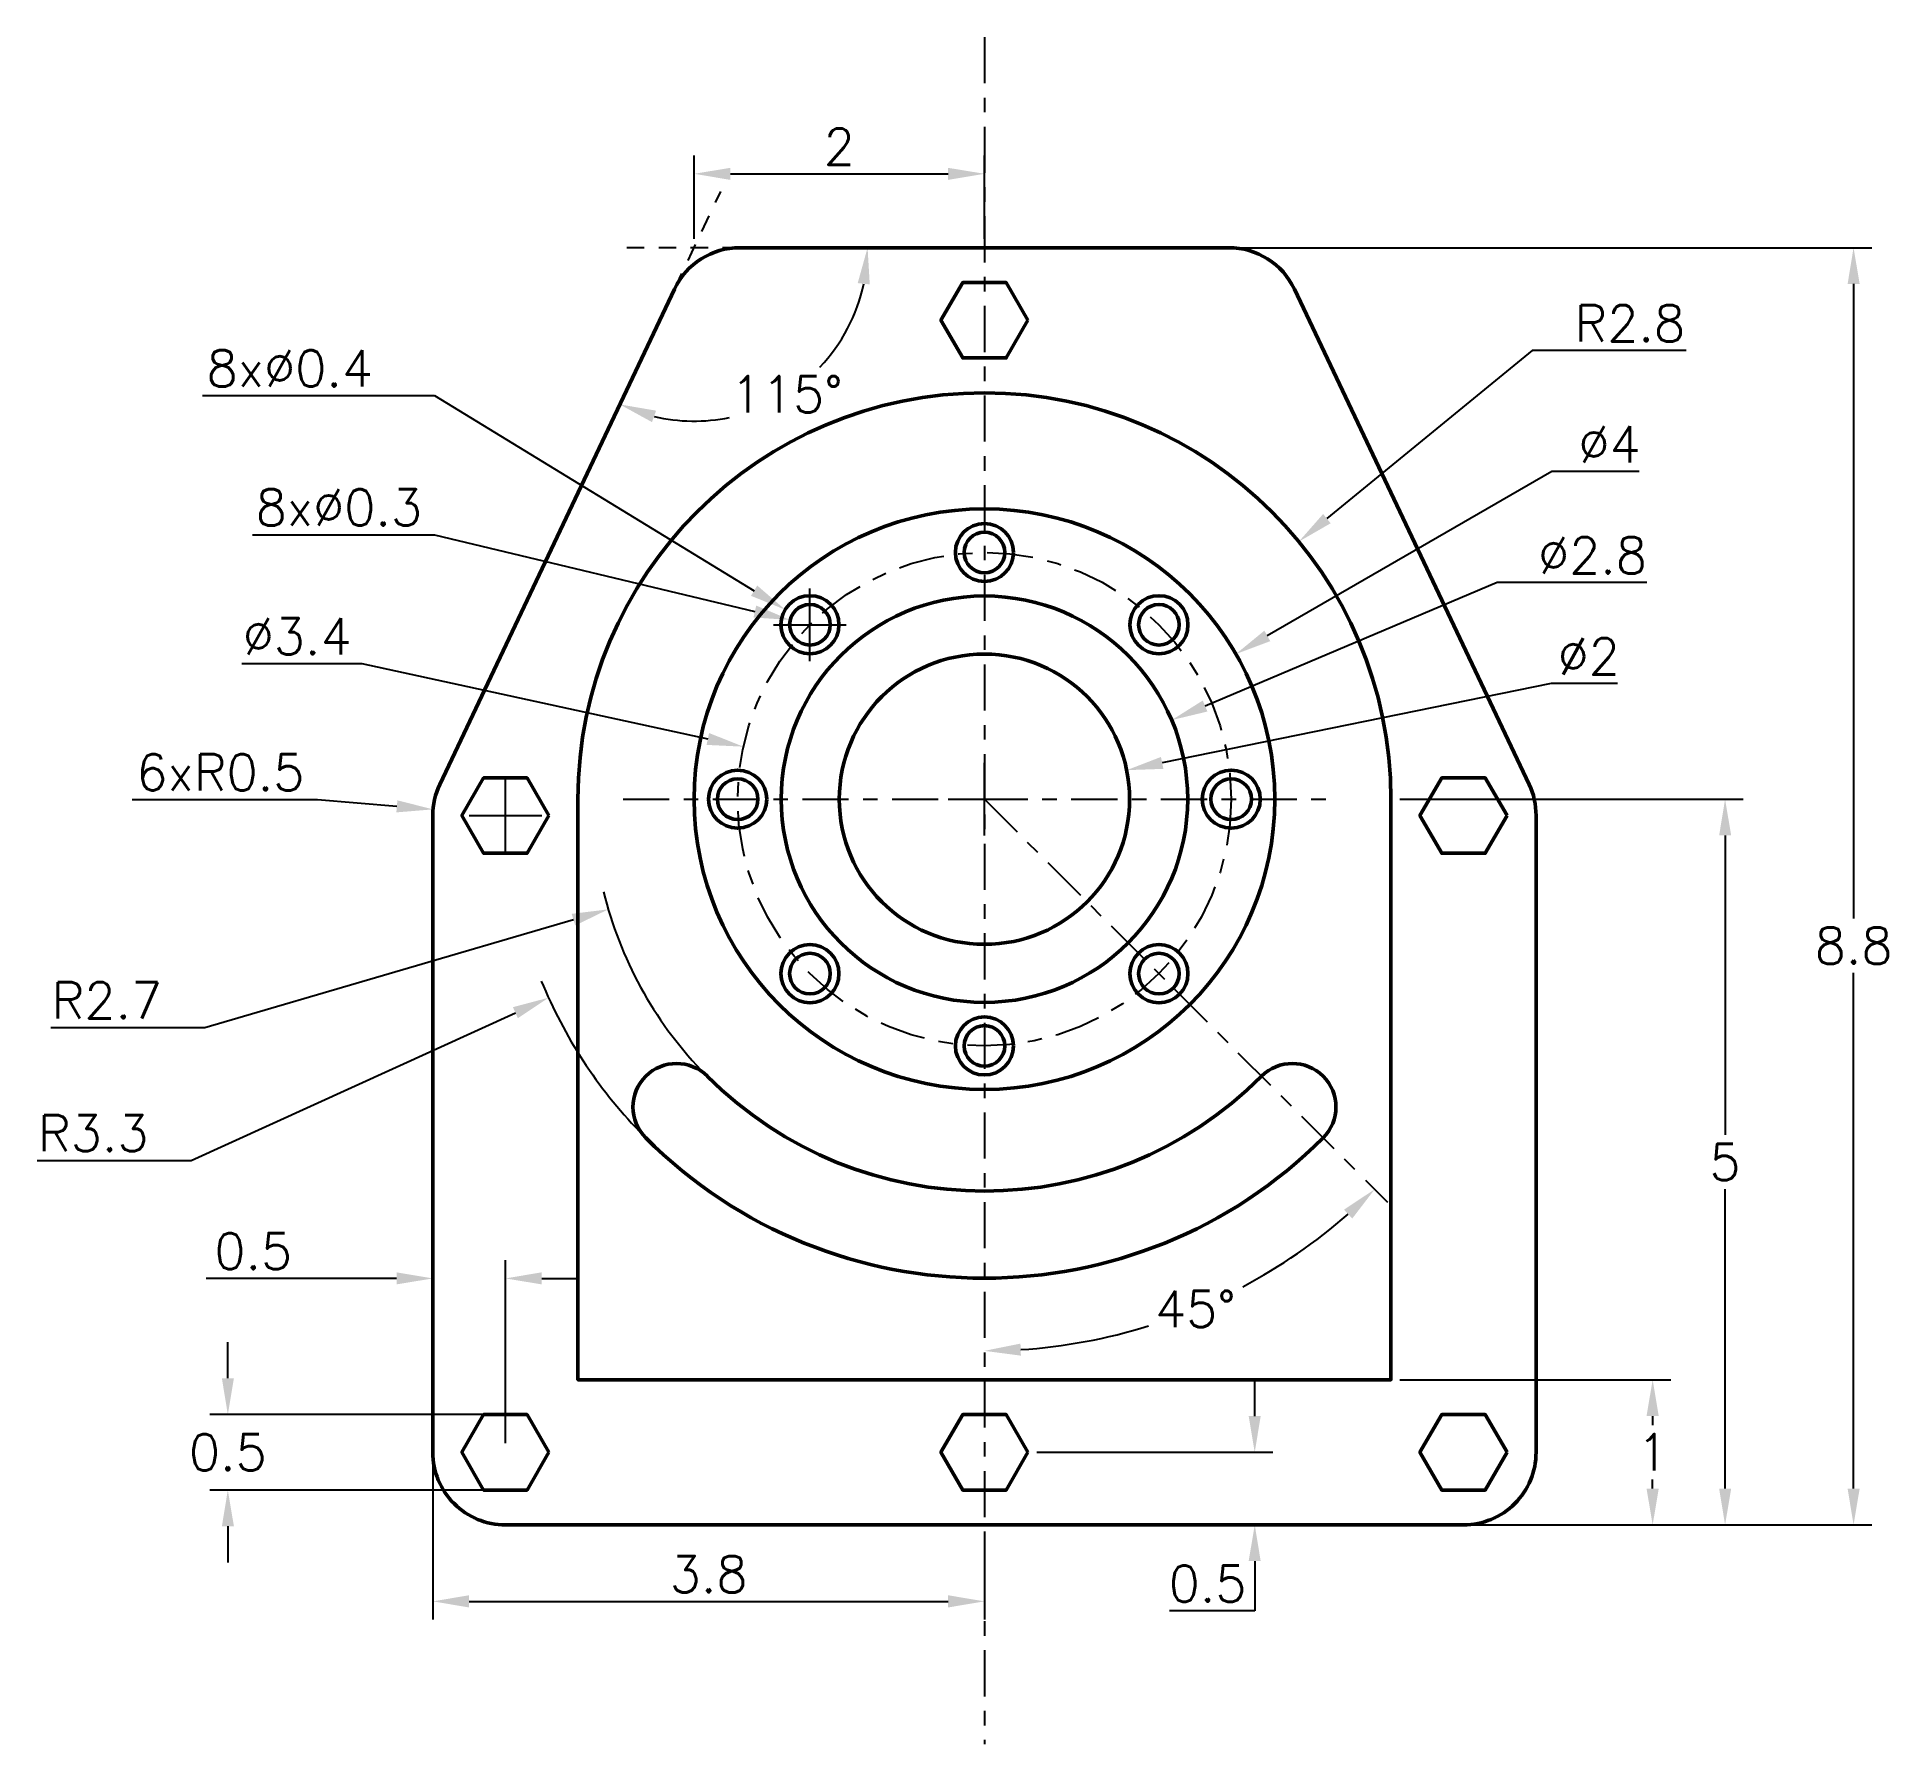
# Model space of a CAD drawing. Header units: millimetres. Extents: x 170 to 182.8, y 174.3 to 186.
import ezdxf

# ---------------------------------------------------------------- set-up
doc = ezdxf.new("R2010")
doc.units = ezdxf.units.MM
doc.linetypes.add('ACAD_ISO02W100', pattern=[15, 12, -3])
doc.linetypes.add('CENTER', pattern=[50.8, 31.75, -6.35, 6.35, -6.35])
doc.layers.add('dim', color=252, linetype='Continuous', transparency=0.4)
doc.layers.add('new', color=252, linetype='CENTER', lineweight=50, transparency=0.6)
doc.styles.get("Standard").update_dxf_attribs({"font": 'simplex.shx'})
doc.dimstyles.new('ISO-25', dxfattribs={"dimscale": 0.1, "dimtxt": 2.5, "dimasz": 2.5, "dimexe": 1.25, "dimexo": 0.625, "dimtad": 1, "dimtih": 1, "dimtoh": 1, "dimdec": 1, "dimdsep": 46, "dimtxsty": 'Standard', "dimcen": 2.5, "dimadec": 0, "dimazin": 0, "dimtfac": 1, "dimtdec": 1, "dimtofl": 0, "dimtmove": 0, "dimatfit": 3, "dimfxl": 1, "dimarcsym": 0})

# ---------------------------------------------------------------- blocks, each defined once
blk = doc.blocks.new('*D1')
at = {"layer": 'Defpoints', "color": 0, "transparency": 16777216}
for p in [(176.553, 184.566), (176.553, 175.766), (182.54, 175.766)]:
    blk.add_point(p, dxfattribs=at)
at = {"layer": 'dim', "color": 0, "lineweight": -2, "transparency": 16777216}
for p, q in [((176.615, 184.566), (182.665, 184.566)), ((182.54, 184.316), (182.54, 179.944)), ((182.54, 176.016), (182.54, 179.569)), ((176.615, 175.766), (182.665, 175.766))]:
    blk.add_line(p, q, dxfattribs=at)
at = {"layer": 'dim', "color": 0, "transparency": 16777216}
for points in [[(182.499, 184.316), (182.582, 184.316), (182.54, 184.566)], [(182.499, 176.016), (182.582, 176.016), (182.54, 175.766)]]:
    blk.add_solid(points, dxfattribs=at)
at = {"layer": 'dim', "color": 0, "transparency": 16777216, "insert": (182.54, 179.757), "char_height": 0.25, "attachment_point": 5}
blk.add_mtext('8.8', dxfattribs=at)
blk = doc.blocks.new('*D2')
at = {"layer": 'Defpoints', "color": 0, "transparency": 16777216}
for p in [(172.753, 176.266), (176.553, 175.766), (176.553, 175.239)]:
    blk.add_point(p, dxfattribs=at)
at = {"layer": 'dim', "color": 0, "lineweight": -2, "transparency": 16777216}
for p, q in [((172.753, 176.203), (172.753, 175.114)), ((176.553, 175.703), (176.553, 175.114)), ((173.003, 175.239), (176.303, 175.239))]:
    blk.add_line(p, q, dxfattribs=at)
at = {"layer": 'dim', "color": 0, "transparency": 16777216}
for points in [[(173.003, 175.281), (173.003, 175.197), (172.753, 175.239)], [(176.303, 175.281), (176.303, 175.197), (176.553, 175.239)]]:
    blk.add_solid(points, dxfattribs=at)
at = {"layer": 'dim', "color": 0, "transparency": 16777216, "insert": (174.653, 175.426), "char_height": 0.25, "attachment_point": 5}
blk.add_mtext('3.8', dxfattribs=at)
blk = doc.blocks.new('*D4')
at = {"layer": 'Defpoints', "color": 0, "transparency": 16777216}
for p in [(179.353, 176.766), (181.156, 176.766), (179.853, 175.766)]:
    blk.add_point(p, dxfattribs=at)
at = {"layer": 'dim', "color": 0, "lineweight": -2, "transparency": 16777216}
for p, q in [((179.415, 176.766), (181.281, 176.766)), ((181.156, 176.516), (181.156, 176.453)), ((181.156, 176.016), (181.156, 176.078)), ((179.915, 175.766), (181.281, 175.766))]:
    blk.add_line(p, q, dxfattribs=at)
at = {"layer": 'dim', "color": 0, "transparency": 16777216}
for points in [[(181.114, 176.516), (181.198, 176.516), (181.156, 176.766)], [(181.114, 176.016), (181.198, 176.016), (181.156, 175.766)]]:
    blk.add_solid(points, dxfattribs=at)
at = {"layer": 'dim', "color": 0, "transparency": 16777216, "insert": (181.156, 176.266), "char_height": 0.25, "attachment_point": 5}
blk.add_mtext('1', dxfattribs=at)
blk = doc.blocks.new('*D5')
at = {"layer": 'Defpoints', "color": 0, "transparency": 16777216}
for p in [(179.353, 180.766), (181.655, 180.766), (179.853, 175.766)]:
    blk.add_point(p, dxfattribs=at)
at = {"layer": 'dim', "color": 0, "lineweight": -2, "transparency": 16777216}
for p, q in [((179.415, 180.766), (181.78, 180.766)), ((181.655, 180.516), (181.655, 178.453)), ((181.655, 176.016), (181.655, 178.078)), ((179.915, 175.766), (181.78, 175.766))]:
    blk.add_line(p, q, dxfattribs=at)
at = {"layer": 'dim', "color": 0, "transparency": 16777216}
for points in [[(181.614, 180.516), (181.697, 180.516), (181.655, 180.766)], [(181.614, 176.016), (181.697, 176.016), (181.655, 175.766)]]:
    blk.add_solid(points, dxfattribs=at)
at = {"layer": 'dim', "color": 0, "transparency": 16777216, "insert": (181.655, 178.266), "char_height": 0.25, "attachment_point": 5}
blk.add_mtext('5', dxfattribs=at)
blk = doc.blocks.new('*D6')
at = {"layer": 'Defpoints', "color": 0, "transparency": 16777216}
for p in [(178.719, 182.541), (176.553, 180.766)]:
    blk.add_point(p, dxfattribs=at)
at = {"layer": 'dim', "color": 0, "lineweight": -2, "transparency": 16777216}
for p, q in [((180.325, 183.857), (178.912, 182.699)), ((181.386, 183.857), (180.325, 183.857)), ((176.553, 180.516), (176.553, 181.016)), ((176.303, 180.766), (176.803, 180.766))]:
    blk.add_line(p, q, dxfattribs=at)
at = {"layer": 'dim', "color": 0, "transparency": 16777216}
blk.add_solid([(178.886, 182.731), (178.938, 182.667), (178.719, 182.541)], dxfattribs=at)
at = {"layer": 'dim', "color": 0, "transparency": 16777216, "insert": (180.999, 184.045), "char_height": 0.25, "attachment_point": 5}
blk.add_mtext('R2.8', dxfattribs=at)
blk = doc.blocks.new('*D7')
at = {"layer": 'Defpoints', "color": 0, "transparency": 16777216}
for p in [(178.285, 181.766), (174.821, 179.766)]:
    blk.add_point(p, dxfattribs=at)
at = {"layer": 'dim', "color": 0, "lineweight": -2, "transparency": 16777216}
for p, q in [((180.462, 183.023), (178.501, 181.891)), ((181.062, 183.023), (180.462, 183.023)), ((176.553, 180.516), (176.553, 181.016)), ((176.303, 180.766), (176.803, 180.766))]:
    blk.add_line(p, q, dxfattribs=at)
at = {"layer": 'dim', "color": 0, "transparency": 16777216}
blk.add_solid([(178.481, 181.927), (178.522, 181.855), (178.285, 181.766)], dxfattribs=at)
at = {"layer": 'dim', "color": 0, "transparency": 16777216, "insert": (180.859, 183.21), "char_height": 0.25, "attachment_point": 5}
blk.add_mtext('∅4', dxfattribs=at)
blk = doc.blocks.new('*D8')
at = {"layer": 'Defpoints', "color": 0, "transparency": 16777216}
for p in [(177.843, 181.311), (175.263, 180.221)]:
    blk.add_point(p, dxfattribs=at)
at = {"layer": 'dim', "color": 0, "lineweight": -2, "transparency": 16777216}
for p, q in [((180.086, 182.258), (178.073, 181.408)), ((181.117, 182.258), (180.086, 182.258)), ((176.553, 180.516), (176.553, 181.016)), ((176.303, 180.766), (176.803, 180.766))]:
    blk.add_line(p, q, dxfattribs=at)
at = {"layer": 'dim', "color": 0, "transparency": 16777216}
blk.add_solid([(178.057, 181.446), (178.089, 181.37), (177.843, 181.311)], dxfattribs=at)
at = {"layer": 'dim', "color": 0, "transparency": 16777216, "insert": (180.742, 182.446), "char_height": 0.25, "attachment_point": 5}
blk.add_mtext('∅2.8', dxfattribs=at)
blk = doc.blocks.new('*D9')
at = {"layer": 'Defpoints', "color": 0, "transparency": 16777216}
for p in [(177.533, 180.966), (175.573, 180.566)]:
    blk.add_point(p, dxfattribs=at)
at = {"layer": 'dim', "color": 0, "lineweight": -2, "transparency": 16777216}
for p, q in [((180.457, 181.563), (177.778, 181.016)), ((180.913, 181.563), (180.457, 181.563)), ((176.553, 180.516), (176.553, 181.016)), ((176.303, 180.766), (176.803, 180.766))]:
    blk.add_line(p, q, dxfattribs=at)
at = {"layer": 'dim', "color": 0, "transparency": 16777216}
blk.add_solid([(177.769, 181.057), (177.786, 180.975), (177.533, 180.966)], dxfattribs=at)
at = {"layer": 'dim', "color": 0, "transparency": 16777216, "insert": (180.716, 181.75), "char_height": 0.25, "attachment_point": 5}
blk.add_mtext('∅2', dxfattribs=at)
blk = doc.blocks.new('*D10')
at = {"layer": 'Defpoints', "color": 0, "transparency": 16777216}
for p in [(175.18, 182.072), (175.522, 181.864)]:
    blk.add_point(p, dxfattribs=at)
at = {"layer": 'dim', "color": 0, "lineweight": -2, "transparency": 16777216}
for p, q in [((171.167, 183.547), (172.764, 183.547)), ((172.764, 183.547), (174.967, 182.202)), ((175.351, 181.718), (175.351, 182.218)), ((175.101, 181.968), (175.601, 181.968))]:
    blk.add_line(p, q, dxfattribs=at)
at = {"layer": 'dim', "color": 0, "transparency": 16777216}
blk.add_solid([(174.988, 182.238), (174.945, 182.167), (175.18, 182.072)], dxfattribs=at)
at = {"layer": 'dim', "color": 0, "transparency": 16777216, "insert": (171.768, 183.734), "char_height": 0.25, "attachment_point": 5}
blk.add_mtext('8x∅0.4', dxfattribs=at)
blk = doc.blocks.new('*D11')
at = {"layer": 'Defpoints', "color": 0, "transparency": 16777216}
for p in [(175.215, 182.001), (175.487, 181.935)]:
    blk.add_point(p, dxfattribs=at)
at = {"layer": 'dim', "color": 0, "lineweight": -2, "transparency": 16777216}
for p, q in [((171.511, 182.588), (172.764, 182.588)), ((172.764, 182.588), (174.972, 182.059)), ((175.351, 181.718), (175.351, 182.218)), ((175.101, 181.968), (175.601, 181.968))]:
    blk.add_line(p, q, dxfattribs=at)
at = {"layer": 'dim', "color": 0, "transparency": 16777216}
blk.add_solid([(174.981, 182.1), (174.962, 182.018), (175.215, 182.001)], dxfattribs=at)
at = {"layer": 'dim', "color": 0, "transparency": 16777216, "insert": (172.106, 182.776), "char_height": 0.25, "attachment_point": 5}
blk.add_mtext('8x∅0.3', dxfattribs=at)
blk = doc.blocks.new('*D12')
at = {"layer": 'Defpoints', "color": 0, "transparency": 16777216}
for p in [(174.892, 181.128), (178.214, 180.404)]:
    blk.add_point(p, dxfattribs=at)
at = {"layer": 'dim', "color": 0, "lineweight": -2, "transparency": 16777216}
for p, q in [((171.438, 181.7), (172.263, 181.7)), ((172.263, 181.7), (174.648, 181.181)), ((176.553, 180.516), (176.553, 181.016)), ((176.303, 180.766), (176.803, 180.766))]:
    blk.add_line(p, q, dxfattribs=at)
at = {"layer": 'dim', "color": 0, "transparency": 16777216}
blk.add_solid([(174.656, 181.222), (174.639, 181.14), (174.892, 181.128)], dxfattribs=at)
at = {"layer": 'dim', "color": 0, "transparency": 16777216, "insert": (171.819, 181.888), "char_height": 0.25, "attachment_point": 5}
blk.add_mtext('∅3.4', dxfattribs=at)
blk = doc.blocks.new('*D13')
at = {"layer": 'Defpoints', "color": 0, "transparency": 16777216}
for p in [(176.553, 180.766), (173.962, 180.007)]:
    blk.add_point(p, dxfattribs=at)
at = {"layer": 'dim', "color": 0, "lineweight": -2, "transparency": 16777216}
for p, q in [((176.553, 180.516), (176.553, 181.016)), ((176.303, 180.766), (176.803, 180.766)), ((171.182, 179.192), (173.722, 179.936)), ((170.121, 179.192), (171.182, 179.192))]:
    blk.add_line(p, q, dxfattribs=at)
blk.add_arc((176.553, 180.766), 2.7, 193.6799, 223.6737, dxfattribs=at)
at = {"layer": 'dim', "color": 0, "transparency": 16777216}
blk.add_solid([(173.71, 179.976), (173.734, 179.896), (173.962, 180.007)], dxfattribs=at)
at = {"layer": 'dim', "color": 0, "transparency": 16777216, "insert": (170.508, 179.38), "char_height": 0.25, "attachment_point": 5}
blk.add_mtext('R2.7', dxfattribs=at)
blk = doc.blocks.new('*D14')
at = {"layer": 'Defpoints', "color": 0, "transparency": 16777216}
for p in [(176.553, 186.017), (176.553, 180.766), (179.135, 178.184), (177.537, 177.094), (176.553, 174.256)]:
    blk.add_point(p, dxfattribs=at)
at = {"layer": 'dim', "color": 0, "lineweight": -2, "transparency": 16777216}
blk.add_line((179.179, 178.14), (179.329, 177.99), dxfattribs=at)
for start, end in [(297.9065, 311.2309), (273.7691, 287.2977)]:
    blk.add_arc((176.553, 180.766), 3.801, start, end, dxfattribs=at)
at = {"layer": 'dim', "color": 0, "transparency": 16777216}
for points in [[(179.03, 177.938), (179.087, 177.877), (179.241, 178.078)], [(176.804, 176.932), (176.801, 177.015), (176.553, 176.965)]]:
    blk.add_solid(points, dxfattribs=at)
at = {"layer": 'dim', "color": 0, "transparency": 16777216, "insert": (178.007, 177.254), "char_height": 0.25, "attachment_point": 5}
blk.add_mtext('45°', dxfattribs=at)
blk = doc.blocks.new('*D15')
at = {"layer": 'Defpoints', "color": 0, "transparency": 16777216}
for p in [(172.755, 180.696), (173.253, 180.654)]:
    blk.add_point(p, dxfattribs=at)
at = {"layer": 'dim', "color": 0, "lineweight": -2, "transparency": 16777216}
for p, q in [((173.253, 180.404), (173.253, 180.904)), ((170.683, 180.763), (171.959, 180.763)), ((171.959, 180.763), (172.506, 180.717)), ((173.003, 180.654), (173.503, 180.654))]:
    blk.add_line(p, q, dxfattribs=at)
at = {"layer": 'dim', "color": 0, "transparency": 16777216}
blk.add_solid([(172.509, 180.758), (172.502, 180.675), (172.755, 180.696)], dxfattribs=at)
at = {"layer": 'dim', "color": 0, "transparency": 16777216, "insert": (171.29, 180.951), "char_height": 0.25, "attachment_point": 5}
blk.add_mtext('6xR0.5', dxfattribs=at)
blk = doc.blocks.new('*D16')
at = {"layer": 'Defpoints', "color": 0, "transparency": 16777216}
for p in [(173.253, 176.526), (171.341, 176.006), (173.253, 176.006)]:
    blk.add_point(p, dxfattribs=at)
at = {"layer": 'dim', "color": 0, "lineweight": -2, "transparency": 16777216}
for p, q in [((171.341, 176.776), (171.341, 177.026)), ((173.19, 176.526), (171.216, 176.526)), ((173.19, 176.006), (171.216, 176.006)), ((171.341, 175.756), (171.341, 175.506))]:
    blk.add_line(p, q, dxfattribs=at)
at = {"layer": 'dim', "color": 0, "transparency": 16777216}
for points in [[(171.3, 176.776), (171.383, 176.776), (171.341, 176.526)], [(171.3, 175.756), (171.383, 175.756), (171.341, 176.006)]]:
    blk.add_solid(points, dxfattribs=at)
at = {"layer": 'dim', "color": 0, "transparency": 16777216, "insert": (171.341, 176.266), "char_height": 0.25, "attachment_point": 5}
blk.add_mtext('0.5', dxfattribs=at)
blk = doc.blocks.new('*D17')
at = {"layer": 'Defpoints', "color": 0, "transparency": 16777216}
for p in [(176.553, 180.766), (173.55, 179.398)]:
    blk.add_point(p, dxfattribs=at)
at = {"layer": 'dim', "color": 0, "lineweight": -2, "transparency": 16777216}
for p, q in [((176.553, 180.516), (176.553, 181.016)), ((176.303, 180.766), (176.803, 180.766)), ((171.088, 178.277), (173.322, 179.295)), ((170.027, 178.277), (171.088, 178.277))]:
    blk.add_line(p, q, dxfattribs=at)
blk.add_arc((176.553, 180.766), 3.3, 202.3119, 223.9149, dxfattribs=at)
at = {"layer": 'dim', "color": 0, "transparency": 16777216}
blk.add_solid([(173.305, 179.333), (173.339, 179.257), (173.55, 179.398)], dxfattribs=at)
at = {"layer": 'dim', "color": 0, "transparency": 16777216, "insert": (170.414, 178.465), "char_height": 0.25, "attachment_point": 5}
blk.add_mtext('R3.3', dxfattribs=at)
blk = doc.blocks.new('*D18')
at = {"layer": 'Defpoints', "color": 0, "transparency": 16777216}
for p in [(176.853, 176.266), (178.415, 176.266), (176.553, 175.766)]:
    blk.add_point(p, dxfattribs=at)
at = {"layer": 'dim', "color": 0, "lineweight": -2, "transparency": 16777216}
for p, q in [((178.415, 176.516), (178.415, 176.766)), ((176.915, 176.266), (178.54, 176.266)), ((176.615, 175.766), (178.54, 175.766)), ((178.415, 175.516), (178.415, 175.173)), ((178.415, 175.173), (177.828, 175.173))]:
    blk.add_line(p, q, dxfattribs=at)
at = {"layer": 'dim', "color": 0, "transparency": 16777216}
for points in [[(178.373, 176.516), (178.456, 176.516), (178.415, 176.266)], [(178.373, 175.516), (178.456, 175.516), (178.415, 175.766)]]:
    blk.add_solid(points, dxfattribs=at)
at = {"layer": 'dim', "color": 0, "transparency": 16777216, "insert": (178.09, 175.361), "char_height": 0.25, "attachment_point": 5}
blk.add_mtext('0.5', dxfattribs=at)
blk = doc.blocks.new('*D19')
at = {"layer": 'Defpoints', "color": 0, "transparency": 16777216}
for p in [(172.753, 177.464), (172.753, 176.261), (173.253, 176.266)]:
    blk.add_point(p, dxfattribs=at)
at = {"layer": 'dim', "color": 0, "lineweight": -2, "transparency": 16777216}
for p, q in [((172.753, 176.323), (172.753, 177.589)), ((173.253, 176.328), (173.253, 177.589)), ((172.503, 177.464), (171.192, 177.464)), ((173.503, 177.464), (173.753, 177.464))]:
    blk.add_line(p, q, dxfattribs=at)
at = {"layer": 'dim', "color": 0, "transparency": 16777216}
for points in [[(172.503, 177.506), (172.503, 177.423), (172.753, 177.464)], [(173.503, 177.506), (173.503, 177.423), (173.253, 177.464)]]:
    blk.add_solid(points, dxfattribs=at)
at = {"layer": 'dim', "color": 0, "transparency": 16777216, "insert": (171.516, 177.652), "char_height": 0.25, "attachment_point": 5}
blk.add_mtext('0.5', dxfattribs=at)
blk = doc.blocks.new('*D20')
at = {"layer": 'Defpoints', "color": 0, "transparency": 16777216}
for p in [(174.869, 184.566), (176.553, 184.566), (174.417, 184.28), (174.824, 183.402), (172.801, 180.868)]:
    blk.add_point(p, dxfattribs=at)
at = {"layer": 'dim', "color": 0, "lineweight": -2, "transparency": 16777216}
for start, end in [(316.5196, 347.9914), (256.6624, 281.7421)]:
    blk.add_arc((174.553, 184.566), 1.195, start, end, dxfattribs=at)
at = {"layer": 'dim', "color": 0, "transparency": 16777216}
for points in [[(175.68, 184.322), (175.763, 184.313), (175.748, 184.566)], [(174.263, 183.364), (174.291, 183.443), (174.041, 183.486)]]:
    blk.add_solid(points, dxfattribs=at)
at = {"layer": 'dim', "color": 0, "transparency": 16777216, "insert": (175.192, 183.556), "char_height": 0.25, "attachment_point": 5}
blk.add_mtext('115°', dxfattribs=at)
blk = doc.blocks.new('*D21')
at = {"layer": 'Defpoints', "color": 0, "transparency": 16777216}
for p in [(176.553, 185.075), (174.553, 184.566), (176.553, 184.566)]:
    blk.add_point(p, dxfattribs=at)
at = {"layer": 'dim', "color": 0, "lineweight": -2, "transparency": 16777216}
for p, q in [((174.553, 184.628), (174.553, 185.2)), ((176.553, 184.628), (176.553, 185.2)), ((174.803, 185.075), (176.303, 185.075))]:
    blk.add_line(p, q, dxfattribs=at)
at = {"layer": 'dim', "color": 0, "transparency": 16777216}
for points in [[(174.803, 185.116), (174.803, 185.033), (174.553, 185.075)], [(176.303, 185.116), (176.303, 185.033), (176.553, 185.075)]]:
    blk.add_solid(points, dxfattribs=at)
at = {"layer": 'dim', "color": 0, "transparency": 16777216, "insert": (175.553, 185.262), "char_height": 0.25, "attachment_point": 5}
blk.add_mtext('2', dxfattribs=at)

msp = doc.modelspace()

# ---------------------------------------------------------------- linework, layer by layer
at = {"lineweight": 50}
msp.add_lwpolyline([(178.236, 184.566), (176.553, 184.566), (174.869, 184.566, 0.289835), (174.417, 184.28), (172.801, 180.868, 0.111047), (172.753, 180.654), (172.753, 176.266, 0.414214), (173.253, 175.766), (176.553, 175.766), (179.853, 175.766, 0.414214), (180.353, 176.266), (180.353, 180.654, 0.111047), (180.305, 180.868), (178.688, 184.28, 0.289835)], format="xyb", close=True, dxfattribs=at)
for points in [[(176.853, 184.066), (176.703, 184.326), (176.403, 184.326), (176.253, 184.066), (176.403, 183.806), (176.703, 183.806)], [(173.553, 180.654), (173.403, 180.913), (173.103, 180.913), (172.953, 180.654), (173.103, 180.394), (173.403, 180.394)], [(180.153, 180.654), (180.003, 180.913), (179.703, 180.913), (179.553, 180.654), (179.703, 180.394), (180.003, 180.394)], [(173.553, 176.266), (173.403, 176.526), (173.103, 176.526), (172.953, 176.266), (173.103, 176.006), (173.403, 176.006)], [(176.853, 176.266), (176.703, 176.526), (176.403, 176.526), (176.253, 176.266), (176.403, 176.006), (176.703, 176.006)], [(180.153, 176.266), (180.003, 176.526), (179.703, 176.526), (179.553, 176.266), (179.703, 176.006), (180.003, 176.006)]]:
    msp.add_lwpolyline(points, close=True, dxfattribs=at)
msp.add_lwpolyline([(173.753, 180.766), (173.753, 176.766), (176.553, 176.766), (179.353, 176.766), (179.353, 180.766)], dxfattribs=at)
for centre, radius in [((176.553, 180.766), 2), ((176.553, 182.466), 0.2), ((176.553, 182.466), 0.14), ((175.351, 181.968), 0.2), ((176.553, 180.766), 1.4), ((175.351, 181.968), 0.14), ((177.755, 181.968), 0.2), ((177.755, 181.968), 0.14), ((176.553, 180.766), 1), ((174.853, 180.766), 0.2), ((178.253, 180.766), 0.2), ((174.853, 180.766), 0.14), ((178.253, 180.766), 0.14), ((175.351, 179.564), 0.2), ((175.351, 179.564), 0.14), ((177.755, 179.564), 0.2), ((177.755, 179.564), 0.14), ((176.553, 179.066), 0.2), ((176.553, 179.066), 0.14)]:
    msp.add_circle(centre, radius, dxfattribs=at)
for centre, radius, start, end in [((176.553, 180.766), 2.8, 0, 180), ((174.432, 178.645), 0.3, 45, 225), ((178.674, 178.645), 0.3, 315, 135), ((176.553, 180.766), 2.7, 225, 315), ((176.553, 180.766), 3.3, 225, 315)]:
    msp.add_arc(centre, radius, start, end, dxfattribs=at)
at = {"layer": 'new', "linetype": 'CENTER', "lineweight": -3, "ltscale": 0.01, "transparency": 33554523}
for p, q in [((176.553, 186.017), (176.553, 174.256)), ((174.064, 180.766), (178.914, 180.766)), ((176.553, 180.766), (179.135, 178.184))]:
    msp.add_line(p, q, dxfattribs=at)
at = {"layer": 'new', "linetype": 'ACAD_ISO02W100', "lineweight": -3, "ltscale": 0.01}
for p, q in [((174.417, 184.28), (174.736, 184.952)), ((174.869, 184.566), (173.995, 184.566))]:
    msp.add_line(p, q, dxfattribs=at)
at = {"layer": 'new', "linetype": 'CENTER', "lineweight": -3, "ltscale": 0.01, "transparency": 33554523}
msp.add_circle((176.553, 180.766), 1.7, dxfattribs=at)

# ---------------------------------------------------------------- dimensions: what is measured, and where the dimension line sits
at = {"layer": 'dim'}
for base, line1, line2, picture, middle in [((177.537, 177.094), ((176.553, 180.766), (179.135, 178.184)), ((176.553, 186.017), (176.553, 174.256)), '*D14', (178.007, 177.254)), ((174.824, 183.402), ((176.553, 184.566), (174.869, 184.566)), ((174.417, 184.28), (172.801, 180.868)), '*D20', (175.192, 183.556))]:
    dim = msp.add_angular_dim_2l(base=base, line1=line1, line2=line2, dimstyle='ISO-25', dxfattribs=at)
    dim.commit()
    dim.dimension.update_dxf_attribs({"geometry": picture, "text_midpoint": middle})
dim = msp.add_linear_dim(base=(176.553, 185.075), p1=(174.553, 184.566), p2=(176.553, 184.566), dimstyle='ISO-25', dxfattribs=at)
dim.commit()
dim.dimension.update_dxf_attribs({"geometry": '*D21', "text_midpoint": (175.553, 185.262)})
for base, p1, p2, picture, middle in [((182.54, 175.766), (176.553, 184.566), (176.553, 175.766), '*D1', (182.54, 179.757)), ((181.655, 180.766), (179.853, 175.766), (179.353, 180.766), '*D5', (181.655, 178.266)), ((178.415, 176.266), (176.553, 175.766), (176.853, 176.266), '*D18', (178.09, 175.173))]:
    dim = msp.add_linear_dim(base=base, p1=p1, p2=p2, angle=90, dimstyle='ISO-25', dxfattribs=at)
    dim.commit()
    dim.dimension.update_dxf_attribs({"geometry": picture, "text_midpoint": middle, "dimtype": 160})
for mpoint, picture, middle in [((178.719, 182.541), '*D6', (180.999, 183.857)), ((173.55, 179.398), '*D17', (170.414, 178.277)), ((173.962, 180.007), '*D13', (170.508, 179.192))]:
    dim = msp.add_radius_dim(center=(176.553, 180.766), mpoint=mpoint, dimstyle='ISO-25', dxfattribs=at)
    dim.commit()
    dim.dimension.update_dxf_attribs({"geometry": picture, "text_midpoint": middle, "dimtype": 164})
for p1, p2, picture, middle in [((175.522, 181.864), (175.18, 182.072), '*D10', (171.768, 183.547)), ((175.487, 181.935), (175.215, 182.001), '*D11', (172.764, 182.588))]:
    dim = msp.add_diameter_dim_2p(p1=p1, p2=p2, text='8x<>', dimstyle='ISO-25', dxfattribs=at)
    dim.commit()
    dim.dimension.update_dxf_attribs({"geometry": picture, "text_midpoint": middle, "dimtype": 163})
for p1, p2, picture, middle in [((174.821, 179.766), (178.285, 181.766), '*D7', (180.859, 183.023)), ((175.263, 180.221), (177.843, 181.311), '*D8', (180.742, 182.258)), ((178.214, 180.404), (174.892, 181.128), '*D12', (172.263, 181.7)), ((175.573, 180.566), (177.533, 180.966), '*D9', (180.457, 181.563))]:
    dim = msp.add_diameter_dim_2p(p1=p1, p2=p2, dimstyle='ISO-25', dxfattribs=at)
    dim.commit()
    dim.dimension.update_dxf_attribs({"geometry": picture, "text_midpoint": middle, "dimtype": 163})
dim = msp.add_radius_dim(center=(173.253, 180.654), mpoint=(172.755, 180.696), text='6x<>', dimstyle='ISO-25', dxfattribs=at)
dim.commit()
dim.dimension.update_dxf_attribs({"geometry": '*D15', "text_midpoint": (171.959, 180.763), "dimtype": 164})
for base, p1, p2, picture, middle in [((172.753, 177.464), (173.253, 176.266), (172.753, 176.261), '*D19', (171.516, 177.464)), ((176.553, 175.239), (172.753, 176.266), (176.553, 175.766), '*D2', (174.653, 175.239))]:
    dim = msp.add_linear_dim(base=base, p1=p1, p2=p2, dimstyle='ISO-25', dxfattribs=at)
    dim.commit()
    dim.dimension.update_dxf_attribs({"geometry": picture, "text_midpoint": middle, "dimtype": 160})
for base, p1, p2, picture, middle in [((171.341, 176.006), (173.253, 176.526), (173.253, 176.006), '*D16', (171.341, 176.266)), ((181.156, 176.766), (179.853, 175.766), (179.353, 176.766), '*D4', (181.156, 176.266))]:
    dim = msp.add_linear_dim(base=base, p1=p1, p2=p2, angle=90, dimstyle='ISO-25', dxfattribs=at)
    dim.commit()
    dim.dimension.update_dxf_attribs({"geometry": picture, "text_midpoint": middle})

doc.saveas('drawing.dxf')
